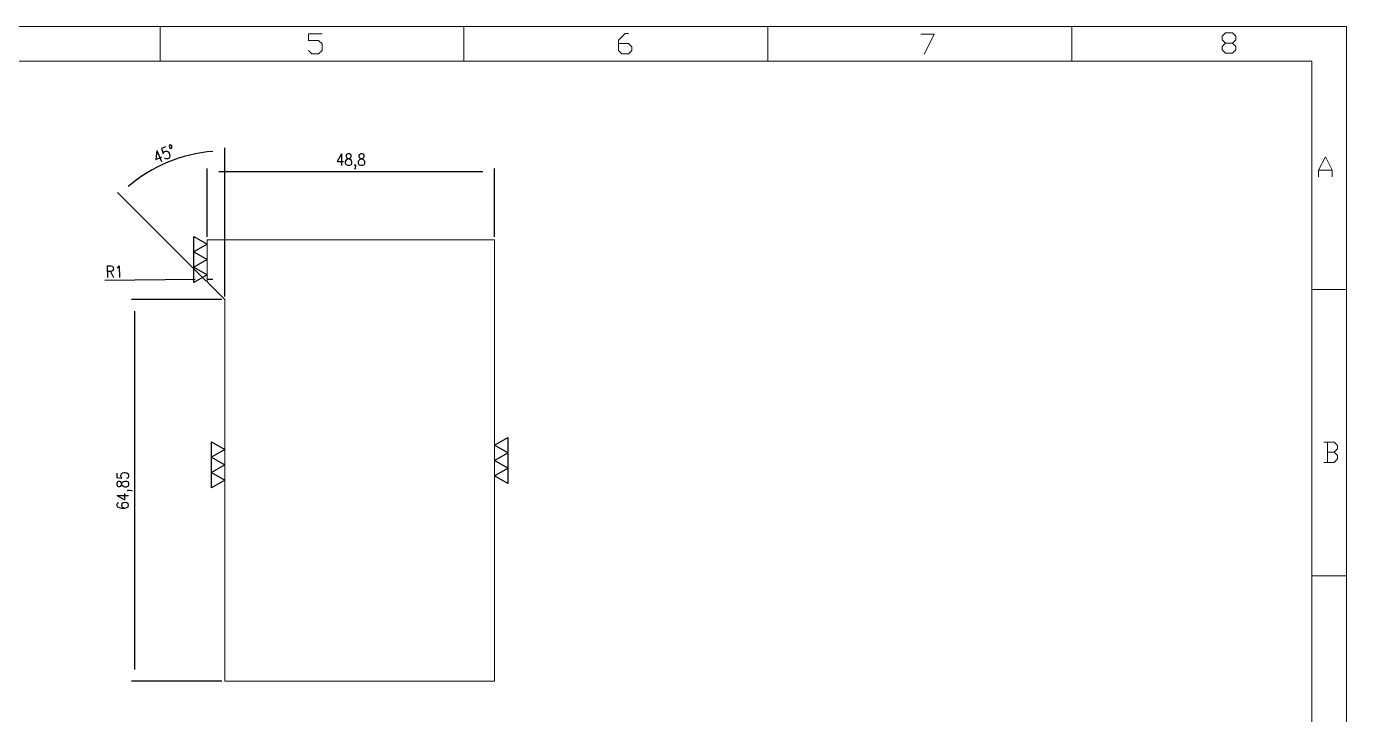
# Model space of a CAD drawing. Header units: millimetres. Extents: x 88508 to 142116, y -5268 to 20283.
# Drawn here: x 99647.6 to 99871.7, y -984.5 to -867.6 of the extents above; entities that cross this region are included whole.
import ezdxf
from ezdxf.enums import TextEntityAlignment as Align

# ---------------------------------------------------------------- set-up
doc = ezdxf.new("R2010")
doc.units = ezdxf.units.MM
for name, color, linetype in [('DIE_P', 2, 'Continuous'), ('DIM', 4, 'Continuous'), ('TEXT', 4, 'Continuous')]:
    doc.layers.add(name, color=color, linetype=linetype)
doc.styles.add('GBENOR_', font='gbenor.shx', dxfattribs={"bigfont": 'gbcbig'})
doc.styles.get("Standard").update_dxf_attribs({"font": 'txt.shx', "width": 0.85, "bigfont": 'ctxt.shx'})
doc.styles.add('TXT', font='txt.shx', dxfattribs={"width": 0.8, "bigfont": 'ctxt.shx'})
doc.dimstyles.new('T-2-WX', dxfattribs={"dimtxt": 2, "dimasz": 2, "dimexe": 0.5, "dimexo": 0.5, "dimgap": 0.5, "dimtad": 1, "dimtxsty": 'Standard', "dimblk": 'OPEN30', "dimcen": 0, "dimazin": 3, "dimtfac": 1, "dimtmove": 0, "dimatfit": 3, "dimldrblk": 'OPEN30', "dimlwd": -1, "dimlwe": -1})

# ---------------------------------------------------------------- blocks, each defined once
blk = doc.blocks.new('*D8086')
at = {"layer": 'Defpoints', "color": 0}
for p in [(99727.08, -892.23), (99678.28, -903.84), (99727.08, -903.84)]:
    blk.add_point(p, dxfattribs=at)
at = {"layer": 'DIM', "color": 0}
for p, q in [((99678.28, -903.34), (99678.28, -891.73)), ((99680.28, -892.23), (99725.08, -892.23)), ((99727.08, -903.34), (99727.08, -891.73))]:
    blk.add_line(p, q, dxfattribs=at)
at = {"layer": 'DIM', "color": 0, "insert": (99702.68, -890.54), "char_height": 2, "attachment_point": 5}
blk.add_mtext('48,8', dxfattribs=at)
blk = doc.blocks.new('_Open30')
blk = doc.blocks.new('*D8087')
at = {"layer": 'Defpoints', "color": 0}
for p in [(99681.28, -913.99), (99665.98, -978.84), (99681.28, -978.84)]:
    blk.add_point(p, dxfattribs=at)
at = {"layer": 'DIM', "color": 0}
for p, q in [((99680.78, -913.99), (99665.48, -913.99)), ((99665.98, -915.99), (99665.98, -976.84)), ((99680.78, -978.84), (99665.48, -978.84))]:
    blk.add_line(p, q, dxfattribs=at)
at = {"layer": 'DIM', "color": 0, "insert": (99664.29, -946.42), "char_height": 2, "attachment_point": 5, "rotation": 90}
blk.add_mtext('64,85', dxfattribs=at)
blk = doc.blocks.new('*D8088')
at = {"layer": 'Defpoints', "color": 0}
for p in [(99674.75, -889.6), (99678.57, -911.29), (99681.28, -913.99), (99681.28, -913.99), (99681.28, -978.84)]:
    blk.add_point(p, dxfattribs=at)
at = {"layer": 'DIM', "color": 0}
for p, q in [((99681.28, -913.49), (99681.28, -888.24)), ((99678.22, -910.93), (99663.07, -895.79))]:
    blk.add_line(p, q, dxfattribs=at)
blk.add_arc((99681.28, -913.99), 25.25, 94.5395, 130.4605, dxfattribs=at)
at = {"layer": 'DIM', "color": 0, "insert": (99671.03, -889.24), "char_height": 2, "attachment_point": 5, "rotation": 22.5}
blk.add_mtext('45%%d', dxfattribs=at)
blk = doc.blocks.new('*D8089')
at = {"layer": 'Defpoints', "color": 0}
for p in [(99678.28, -910.59), (99679.28, -910.58)]:
    blk.add_point(p, dxfattribs=at)
at = {"layer": 'DIM', "color": 0}
for p, q in [((99676.28, -910.61), (99660.95, -910.77)), ((99679.28, -910.58), (99678.28, -910.59))]:
    blk.add_line(p, q, dxfattribs=at)
at = {"layer": 'DIM', "color": 0, "insert": (99662.57, -909.25), "char_height": 2, "attachment_point": 5, "rotation": 0.5909}
blk.add_mtext('R1', dxfattribs=at)
blk = doc.blocks.new('U40')
at = {"color": 254, "lineweight": 18}
for p, q in [((0, 1783.5), (2530.2, 1783.5)), ((1265.1, 1783.5), (1265.1, 1746.5)), ((1589.1, 1783.5), (1589.1, 1746.5)), ((1913.1, 1783.5), (1913.1, 1746.5)), ((2237.1, 1783.5), (2237.1, 1746.5)), ((2530.2, 1783.5), (2530.2, 0)), ((37, 1746.5), (2493.2, 1746.5)), ((2493.2, 1746.5), (2493.2, 37)), ((2493.2, 1502.7), (2530.2, 1502.7)), ((2493.2, 1197.2), (2530.2, 1197.2))]:
    blk.add_line(p, q, dxfattribs=at)
at = {"color": 92, "lineweight": 18}
for points in [[(1423.4, 1757.7), (1427, 1754.1), (1434.2, 1754.1), (1437.8, 1757.7), (1437.8, 1764.9), (1434.2, 1768.5), (1423.4, 1768.5), (1423.4, 1775.7), (1437.8, 1775.7)], [(1753.9, 1765.1), (1764.7, 1765.1), (1768.3, 1761.5), (1768.3, 1757.9), (1764.7, 1754.3), (1757.5, 1754.3), (1753.9, 1757.9), (1753.9, 1768.7), (1761.1, 1775.9), (1764.7, 1775.9)], [(2076.2, 1775.2), (2090.6, 1775.2), (2079.8, 1753.6)], [(2408.4, 1765.7), (2412, 1762.1), (2412, 1758.5), (2408.4, 1754.9), (2401.2, 1754.9), (2397.6, 1758.5), (2397.6, 1762.1), (2401.2, 1765.7), (2408.4, 1765.7), (2412, 1769.3), (2412, 1772.9), (2408.4, 1776.5), (2401.2, 1776.5), (2397.6, 1772.9), (2397.6, 1769.3), (2401.2, 1765.7)], [(2500.4, 1622.8), (2500.4, 1630), (2507.6, 1644.4), (2514.8, 1630), (2514.8, 1622.8)], [(2500.4, 1630), (2514.8, 1630)], [(2516.9, 1329), (2520.5, 1332.6), (2520.5, 1336.2), (2516.9, 1339.8), (2506.1, 1339.8)], [(2509.7, 1339.8), (2509.7, 1318.2)], [(2506.1, 1318.2), (2516.9, 1318.2), (2520.5, 1321.8), (2520.5, 1325.4), (2516.9, 1329), (2509.7, 1329)]]:
    blk.add_lwpolyline(points, dxfattribs=at)
at = {"lineweight": 18, "style": 'GBENOR_'}
blk.add_attdef('文档路径', (2126, 386.9), '', height=17.8, dxfattribs=at)
at = {"lineweight": 20, "style": 'TXT'}
for tag, height, p in [('18-**-**', 16.3, (1866.6, 256.2)), ('客户名称', 16.1, (1741.1, 134, 0)), ('料厚:', 16.1, (1741.3, 93.2, 0))]:
    blk.add_attdef(tag, text='', height=height, dxfattribs=at).set_placement(p, align=Align.MIDDLE)
for tag, p, height in [('88888', (1850.9, 207.5), 14.9), ('材质:', (1691.2, 168, 0), 16.1), ('核准', (1869.4, 127.5, 0), 16.1), ('设计', (1868.8, 88.3, 0), 16.1), ('绘图', (1868.2, 49.1, 0), 16.1)]:
    blk.add_attdef(tag, p, '', height=height, dxfattribs=at)
for tag, p, height, width in [('3', (2234.7, 206.9), 15.8, 0.7), ('4', (2234.7, 167.4), 15.8, 0.7), ('核准日期', (2041.1, 124.2, 0), 16.1, 0.68), ('设计日期', (2041.1, 84.5, 0), 16.1, 0.68), ('1', (2251.9, 85.9), 14.6, 0.7), ('绘图日期', (2040.9, 46.4, 0), 16.1, 0.68), ('2', (2235, 49.2), 14.6, 0.7)]:
    blk.add_attdef(tag, p, '', height=height, dxfattribs=dict(at, width=width))

msp = doc.modelspace()

# ---------------------------------------------------------------- linework, layer by layer
at = {"layer": 'DIE_P', "color": 2, "linetype": 'Continuous', "lineweight": 15}
msp.add_lwpolyline([(99681.282, -978.839), (99681.282, -913.993), (99678.575, -911.286, -0.1989124), (99678.282, -910.579), (99678.282, -903.84), (99727.082, -903.84), (99727.082, -978.839)], format="xyb", close=True, dxfattribs=at)
at = {"layer": 'TEXT'}
for points in [[(99676.032, -903.313), (99678.282, -904.612), (99676.032, -905.911), (99678.282, -907.21), (99676.032, -908.509), (99678.282, -909.808), (99676.032, -911.107), (99676.032, -903.313)], [(99679.032, -938.171), (99681.282, -939.47), (99679.032, -940.769), (99681.282, -942.068), (99679.032, -943.367), (99681.282, -944.666), (99679.032, -945.965), (99679.032, -938.171)], [(99729.332, -945.237), (99727.082, -943.938), (99729.332, -942.639), (99727.082, -941.339), (99729.332, -940.04), (99727.082, -938.741), (99729.332, -937.442), (99729.332, -945.237)]]:
    msp.add_lwpolyline(points, close=True, dxfattribs=at)

# ---------------------------------------------------------------- block references
at = {"ltscale": 3, "xscale": 0.1591608014909899, "yscale": 0.1591608014909899, "zscale": 0.1591608014909899}
msp.add_blockref('U40', (99468.956, -1151.456), dxfattribs=at)

# ---------------------------------------------------------------- dimensions: what is measured, and where the dimension line sits
at = {"layer": 'DIM'}
dim = msp.add_angular_dim_2l(base=(99674.747, -889.604), line1=((99681.282, -913.993), (99678.575, -911.286)), line2=((99681.282, -978.839), (99681.282, -913.993)), dimstyle='T-2-WX', dxfattribs=at)
dim.commit()
dim.dimension.update_dxf_attribs({"geometry": '*D8088', "text_midpoint": (99671.027, -889.236)})
dim = msp.add_linear_dim(base=(99727.082, -892.233), p1=(99678.282, -903.84), p2=(99727.082, -903.84), dimstyle='T-2-WX', dxfattribs=at)
dim.commit()
dim.dimension.update_dxf_attribs({"geometry": '*D8086', "text_midpoint": (99702.682, -890.543)})
dim = msp.add_radius_dim(center=(99679.282, -910.579), mpoint=(99678.282, -910.59), dimstyle='T-2-WX', dxfattribs=at)
dim.commit()
dim.dimension.update_dxf_attribs({"geometry": '*D8089', "text_midpoint": (99662.584, -910.751), "dimtype": 164})
dim = msp.add_linear_dim(base=(99665.982, -978.839), p1=(99681.282, -913.993), p2=(99681.282, -978.839), angle=90, dimstyle='T-2-WX', dxfattribs=at)
dim.commit()
dim.dimension.update_dxf_attribs({"geometry": '*D8087', "text_midpoint": (99664.292, -946.416)})

doc.saveas('drawing.dxf')
